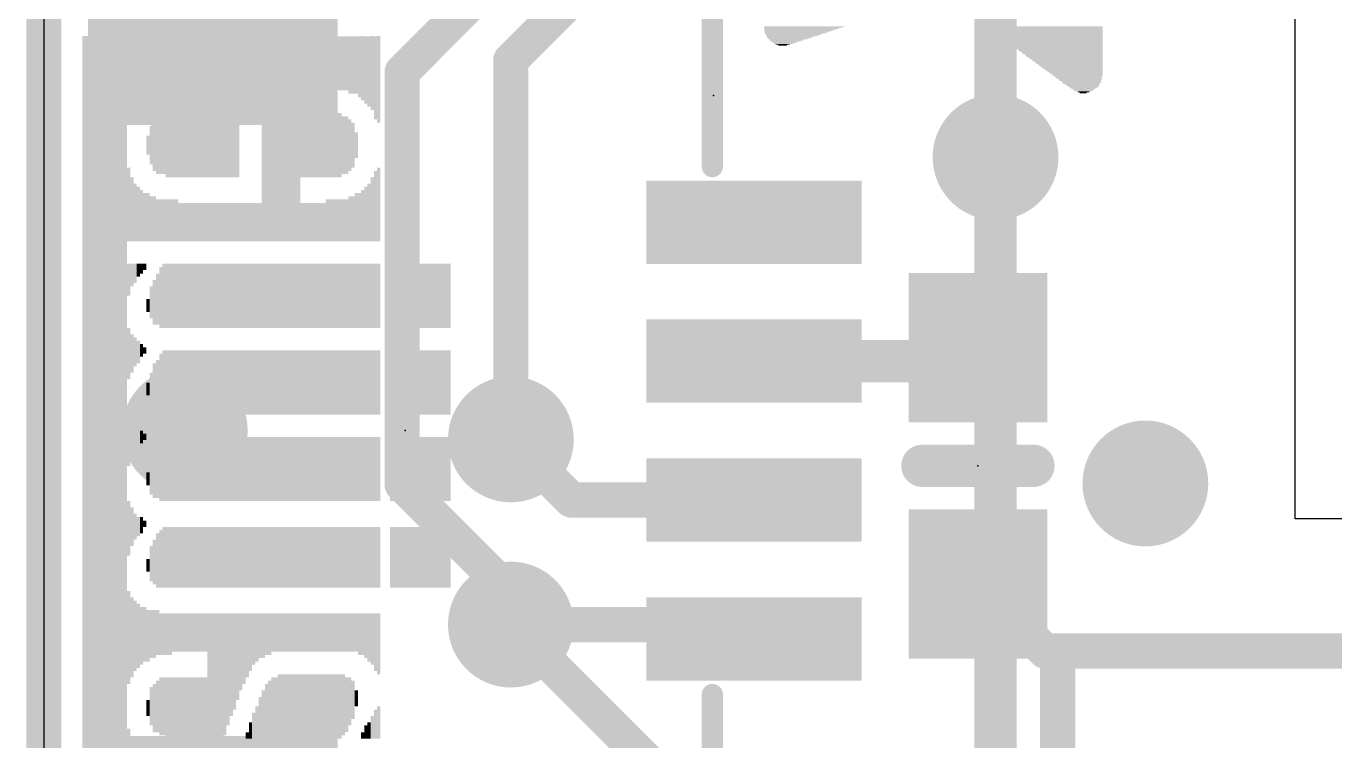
# Model space of a CAD drawing. Extents: x -0.1 to 25.5, y -0.1 to 17.9.
# Drawn here: x -0.13 to 9.3, y 6.66 to 11.8 of the extents above; entities that cross this region are included whole.
import ezdxf

# ---------------------------------------------------------------- set-up
doc = ezdxf.new("R2010")
doc.units = 0
for name, color, linetype in [('1', 12, 'CONTINUOUS'), ('16', 5, 'CONTINUOUS'), ('18', 110, 'CONTINUOUS'), ('20', 53, 'CONTINUOUS'), ('21', 40, 'CONTINUOUS'), ('22', 6, 'CONTINUOUS'), ('23', 53, 'CONTINUOUS')]:
    doc.layers.add(name, color=color, linetype=linetype)

# ---------------------------------------------------------------- blocks, each defined once
blk = doc.blocks.new('RECT')
blk.add_solid([(-0.5, -0.5), (0.5, -0.5), (-0.5, 0.5), (0.5, 0.5)])
blk = doc.blocks.new('ROUNDV')
at = {"const_width": 0.5}
blk.add_lwpolyline([(0, -0.25, 1), (0, 0.25, 1), (0, -0.25)], format="xyb", dxfattribs=at)

msp = doc.modelspace()

# ---------------------------------------------------------------- linework, layer by layer
at = {"layer": '1'}
for points, const_width in [([(0, 0), (0, 17.78)], 0.254), ([(6.858, 9.613), (6.858, 10.8585)], 0.3048), ([(6.731, 9.486), (6.858, 9.613)], 0.3048), ([(6.635, 9.39), (6.731, 9.486)], 0.3048), ([(5.1175, 9.39), (6.635, 9.39)], 0.3048), ([(3.802, 8.39), (3.3655, 8.8265)], 0.254), ([(5.1175, 8.39), (3.802, 8.39)], 0.254), ([(7.2145, 7.3025), (6.731, 7.786)], 0.254), ([(3.3655, 7.493), (5.0145, 7.493)], 0.254), ([(5.0145, 7.493), (5.1175, 7.39)], 0.254), ([(7.239, 7.3025), (7.2145, 7.3025)], 0.254), ([(7.305, 7.2365), (7.239, 7.3025)], 0.254), ([(7.239, 7.3025), (10.6045, 7.3025)], 0.254), ([(7.305, 5.588), (7.305, 7.2365)], 0.254)]:
    msp.add_lwpolyline(points, dxfattribs=dict(at, const_width=const_width))
for points, const_width in [([(6.9342, 10.8585, 1), (6.7818, 10.8585)], 0.1524), ([(6.9119, 9.5591, 1), (6.8041, 9.6669)], 0.1524), ([(6.7849, 9.4321, 1), (6.6771, 9.5399)], 0.1524), ([(6.7818, 9.613, 1), (6.9342, 9.613)], 0.1524), ([(5.1175, 9.4662, 1), (5.1175, 9.3138)], 0.1524), ([(6.635, 9.3138, 1), (6.635, 9.4662)], 0.1524), ([(6.6771, 9.5399, 1), (6.7849, 9.4321)], 0.1524), ([(6.5811, 9.4439, 1), (6.6889, 9.3361)], 0.1524), ([(3.4104, 8.8714, 1), (3.3206, 8.7816)], 0.127), ([(3.802, 8.4535, 1), (3.802, 8.3265)], 0.127), ([(3.7571, 8.3451, 1), (3.8469, 8.4349)], 0.127), ([(5.1175, 8.3265, 1), (5.1175, 8.4535)], 0.127), ([(6.7759, 7.8309, 1), (6.6861, 7.7411)], 0.127), ([(3.3655, 7.5565, 1), (3.3655, 7.4295)], 0.127), ([(5.0594, 7.5379, 1), (4.9696, 7.4481)], 0.127), ([(5.0145, 7.4295, 1), (5.0145, 7.5565)], 0.127), ([(5.0726, 7.3451, 1), (5.1624, 7.4349)], 0.127), ([(7.2145, 7.366, 1), (7.2145, 7.239)], 0.127), ([(7.1696, 7.2576, 1), (7.2594, 7.3474)], 0.127), ([(7.2839, 7.3474, 1), (7.1941, 7.2576)], 0.127), ([(7.239, 7.366, 1), (7.239, 7.239)], 0.127), ([(7.239, 7.239, 1), (7.239, 7.366)], 0.127), ([(7.3685, 7.2365, 1), (7.2415, 7.2365)], 0.127), ([(7.2601, 7.1916, 1), (7.3499, 7.2814)], 0.127)]:
    msp.add_lwpolyline(points, format="xyb", dxfattribs=dict(at, const_width=const_width))
at = {"layer": '16'}
for points, const_width in [([(0, 0), (0, 17.78)], 0.254), ([(7.1882, 16.0782), (2.5821, 11.4721)], 0.254), ([(3.3655, 11.557), (7.4295, 15.621)], 0.254), ([(6.858, 13.986), (6.858, 10.8585)], 0.3048), ([(2.5821, 11.4721), (2.5821, 8.502)], 0.254), ([(3.3655, 8.8265), (3.3655, 11.557)], 0.254), ([(6.858, 10.8585), (6.858, 3.048)], 0.3048), ([(2.5821, 8.502), (3.3655, 7.7186)], 0.254), ([(3.3655, 7.7186), (3.3655, 7.493)], 0.254), ([(3.3655, 7.493), (5.0165, 5.842)], 0.254)]:
    msp.add_lwpolyline(points, dxfattribs=dict(at, const_width=const_width))
for points, const_width in [([(2.6456, 11.4721, 1), (2.5186, 11.4721)], 0.127), ([(3.429, 11.557, 1), (3.302, 11.557)], 0.127), ([(3.3206, 11.6019, 1), (3.4104, 11.5121)], 0.127), ([(2.5372, 11.517, 1), (2.627, 11.4272)], 0.127), ([(6.9342, 10.8585, 1), (6.7818, 10.8585)], 0.1524), ([(6.7818, 10.8585, 1), (6.9342, 10.8585)], 0.1524), ([(3.302, 8.8265, 1), (3.429, 8.8265)], 0.127), ([(2.627, 8.5469, 1), (2.5372, 8.4571)], 0.127), ([(2.5186, 8.502, 1), (2.6456, 8.502)], 0.127), ([(3.429, 7.7186, 1), (3.302, 7.7186)], 0.127), ([(3.3206, 7.6737, 1), (3.4104, 7.7635)], 0.127), ([(3.4104, 7.5379, 1), (3.3206, 7.4481)], 0.127), ([(3.302, 7.493, 1), (3.429, 7.493)], 0.127)]:
    msp.add_lwpolyline(points, format="xyb", dxfattribs=dict(at, const_width=const_width))
at = {"layer": '20'}
for p, q in [((0, 15.24), (0, 2.54)), ((9.017, 8.255), (9.017, 13.843)), ((10.16, 8.255), (9.017, 8.255))]:
    msp.add_line(p, q, dxfattribs=at)
at = {"layer": '21'}
for points, const_width in [([(4.8175, 11.89), (4.8175, 10.79)], 0.1524), ([(0.5175, 10.99), (0.5175, 6.79)], 0.1524), ([(7.131, 8.636), (6.331, 8.636)], 0.3048), ([(4.8175, 6.99), (4.8175, 5.79)], 0.1524)]:
    msp.add_lwpolyline(points, dxfattribs=dict(at, const_width=const_width))
for points, const_width in [([(0.5556, 10.99, 1), (0.4794, 10.99)], 0.0762), ([(4.7794, 10.79, 1), (4.8556, 10.79)], 0.0762), ([(6.331, 8.7122, 1), (6.331, 8.5598)], 0.1524), ([(7.131, 8.5598, 1), (7.131, 8.7122)], 0.1524), ([(4.8556, 6.99, 1), (4.7794, 6.99)], 0.0762), ([(0.4794, 6.79, 1), (0.5556, 6.79)], 0.0762)]:
    msp.add_lwpolyline(points, format="xyb", dxfattribs=dict(at, const_width=const_width))
at = {"layer": '23'}
for p in [(4.826, 11.303), (2.6035, 8.89), (6.731, 8.636)]:
    msp.add_point(p, dxfattribs=at)

# ---------------------------------------------------------------- block references
at = {"layer": '1'}
for p, xscale, yscale in [((1.2175, 11.69), 1.8, 1.2), ((5.1175, 10.39), 1.55, 0.6), ((5.1175, 9.39), 1.55, 0.6), ((5.1175, 8.39), 1.55, 0.6), ((5.1175, 7.39), 1.55, 0.6), ((1.2175, 6.09), 1.8, 1.2)]:
    msp.add_blockref('RECT', p, dxfattribs=dict(at, xscale=xscale, yscale=yscale))
at = {"layer": '1', "xscale": 1.075, "rotation": 270}
for p in [(6.731, 9.486), (6.731, 7.786)]:
    msp.add_blockref('RECT', p, dxfattribs=at)
at = {"layer": '18', "xscale": 0.9064, "yscale": 0.9064}
for p in [(6.858, 10.8585), (6.858, 10.8585), (1.016, 8.89), (1.016, 8.89), (3.3655, 8.8265), (3.3655, 8.8265), (7.9375, 8.509), (7.9375, 8.509), (3.3655, 7.493), (3.3655, 7.493)]:
    msp.add_blockref('ROUNDV', p, dxfattribs=at)
at = {"layer": '21'}
for p, xscale, yscale in [((5.4705, 11.7919), 0.5588, 0.0063), ((5.4578, 11.7856), 0.5334, 0.0064), ((5.4801, 11.7983), 0.5779, 0.0064), ((7.2136, 11.7983), 0.8318, 0.0064), ((7.2168, 11.7919), 0.8255, 0.0063), ((7.22, 11.7856), 0.8191, 0.0064), ((5.4388, 11.7729), 0.4953, 0.0064), ((5.4324, 11.7666), 0.4826, 0.0063), ((5.4229, 11.7602), 0.4636, 0.0064), ((5.4515, 11.7793), 0.5207, 0.0063), ((5.4165, 11.7538), 0.4381, 0.0063), ((5.4039, 11.7475), 0.4127, 0.0064), ((5.4007, 11.7412), 0.3937, 0.0063), ((5.3912, 11.7348), 0.3747, 0.0064), ((5.3753, 11.7221), 0.3302, 0.0064), ((5.3817, 11.7285), 0.3429, 0.0063), ((5.3658, 11.7157), 0.2985, 0.0063), ((5.3626, 11.7094), 0.2794, 0.0064), ((5.3531, 11.7031), 0.2477, 0.0063), ((5.3467, 11.6967), 0.2222, 0.0064), ((5.3403, 11.6904), 0.1969, 0.0063), ((7.2231, 11.7793), 0.8128, 0.0063), ((7.2294, 11.7729), 0.8001, 0.0064), ((7.2327, 11.7666), 0.7937, 0.0063), ((7.2358, 11.7602), 0.7874, 0.0064), ((7.2422, 11.7538), 0.7747, 0.0063), ((7.2454, 11.7475), 0.7683, 0.0064), ((7.2485, 11.7412), 0.762, 0.0063), ((7.2549, 11.7348), 0.7493, 0.0064), ((7.2581, 11.7285), 0.7429, 0.0063), ((7.2612, 11.7221), 0.7366, 0.0064), ((7.2675, 11.7157), 0.7239, 0.0063), ((7.2708, 11.7094), 0.7175, 0.0064), ((7.2771, 11.7031), 0.7048, 0.0063), ((7.2803, 11.6967), 0.6985, 0.0064), ((7.2835, 11.6904), 0.6921, 0.0063), ((5.3372, 11.684), 0.1651, 0.0064), ((5.3308, 11.6776), 0.1397, 0.0063), ((5.3245, 11.6713), 0.1016, 0.0064), ((5.3245, 11.665), 0.0635, 0.0063), ((7.2898, 11.684), 0.6794, 0.0064), ((7.293, 11.6776), 0.6731, 0.0063), ((7.2961, 11.6713), 0.6667, 0.0064), ((7.3025, 11.665), 0.654, 0.0063), ((7.3056, 11.6586), 0.6477, 0.0064), ((7.3089, 11.6523), 0.6413, 0.0063), ((7.3152, 11.6459), 0.6286, 0.0064), ((7.3184, 11.6395), 0.6223, 0.0063), ((7.3247, 11.6332), 0.6096, 0.0064), ((7.3279, 11.6269), 0.6032, 0.0063), ((7.3311, 11.6205), 0.5969, 0.0064), ((7.3374, 11.6142), 0.5842, 0.0063), ((7.3406, 11.6078), 0.5778, 0.0064), ((7.3438, 11.6014), 0.5715, 0.0063), ((7.3501, 11.5951), 0.5588, 0.0064), ((7.3533, 11.5888), 0.5524, 0.0063), ((7.3565, 11.5824), 0.5461, 0.0064), ((7.3628, 11.5761), 0.5334, 0.0063), ((7.366, 11.5697), 0.527, 0.0064), ((7.3723, 11.5633), 0.5143, 0.0063), ((7.3755, 11.557), 0.508, 0.0064), ((7.3787, 11.5507), 0.5016, 0.0063), ((7.3851, 11.5443), 0.4889, 0.0064), ((7.3882, 11.538), 0.4826, 0.0063), ((7.3914, 11.5316), 0.4762, 0.0064), ((7.3978, 11.5252), 0.4635, 0.0063), ((7.4009, 11.5189), 0.4572, 0.0064), ((7.4041, 11.5126), 0.4508, 0.0063), ((7.4104, 11.5062), 0.4381, 0.0064), ((7.4136, 11.4999), 0.4318, 0.0063), ((7.42, 11.4935), 0.4191, 0.0064), ((7.4232, 11.4871), 0.4127, 0.0063), ((7.4263, 11.4808), 0.4064, 0.0064), ((7.4327, 11.4745), 0.3937, 0.0063), ((7.4359, 11.4681), 0.3873, 0.0064), ((7.439, 11.4618), 0.381, 0.0063), ((7.4454, 11.4554), 0.3683, 0.0064), ((7.4486, 11.449), 0.3619, 0.0063), ((7.4549, 11.4427), 0.3492, 0.0064), ((7.4549, 11.4364), 0.3366, 0.0063), ((7.4581, 11.43), 0.3302, 0.0064), ((7.4645, 11.4237), 0.3175, 0.0063), ((7.4676, 11.4173), 0.3112, 0.0064), ((7.4676, 11.4109), 0.2984, 0.0063), ((7.474, 11.4046), 0.2857, 0.0064), ((7.4771, 11.3983), 0.2794, 0.0063), ((7.4771, 11.3919), 0.2667, 0.0064), ((7.4835, 11.3856), 0.254, 0.0063), ((7.4835, 11.3792), 0.2413, 0.0064), ((7.4898, 11.3728), 0.2286, 0.0063), ((7.4899, 11.3665), 0.2159, 0.0064), ((7.493, 11.3602), 0.1968, 0.0063), ((7.4898, 11.3538), 0.1778, 0.0064), ((7.493, 11.3475), 0.1588, 0.0063), ((7.4899, 11.3411), 0.1397, 0.0064), ((7.493, 11.3347), 0.1206, 0.0063), ((7.493, 11.3284), 0.0826, 0.0064), ((7.4898, 11.3221), 0.0508, 0.0063)]:
    msp.add_blockref('RECT', p, dxfattribs=dict(at, xscale=xscale, yscale=yscale))
at = {"layer": '22', "rotation": 270}
for p, xscale, yscale in [((0.2887, 9.0856), 5.2883, 0.0231), ((0.3118, 9.0513), 5.3569, 0.0231), ((0.3349, 9.0284), 5.4026, 0.0231), ((0.358, 9.017), 5.4254, 0.0231), ((0.381, 9.0056), 5.4483, 0.0229), ((0.404, 8.9941), 5.4712, 0.0231), ((0.4271, 8.9941), 5.4712, 0.0231), ((0.4502, 8.9827), 5.494, 0.0231), ((0.4733, 8.9827), 5.494, 0.0231), ((0.4964, 8.97), 5.5194, 0.0231), ((0.5196, 8.97), 5.5194, 0.0231), ((0.5427, 8.97), 5.5194, 0.0231), ((0.5658, 8.97), 5.5194, 0.0231), ((0.5889, 8.97), 5.5194, 0.0231), ((0.7736, 11.5227), 0.414, 0.0231), ((0.7967, 11.5227), 0.414, 0.0231), ((0.8198, 11.5341), 0.3912, 0.0231), ((0.8429, 11.5341), 0.3912, 0.0231), ((0.866, 11.5341), 0.3912, 0.0231), ((0.889, 11.5341), 0.3912, 0.0229), ((0.912, 11.5456), 0.3683, 0.0231), ((0.9351, 11.5456), 0.3683, 0.0231), ((0.9582, 11.5456), 0.3683, 0.0231), ((0.9813, 11.5456), 0.3683, 0.0231), ((1.0044, 11.5456), 0.3683, 0.0231), ((1.0276, 11.5456), 0.3683, 0.0231), ((1.0507, 11.5456), 0.3683, 0.0231), ((1.0738, 11.5456), 0.3683, 0.0231), ((1.0969, 11.5456), 0.3683, 0.0231), ((1.12, 11.5456), 0.3683, 0.0231), ((1.143, 11.5456), 0.3683, 0.0229), ((1.166, 11.5456), 0.3683, 0.0231), ((1.1891, 11.5456), 0.3683, 0.0231), ((1.2122, 11.5456), 0.3683, 0.0231), ((1.2353, 11.5456), 0.3683, 0.0231), ((1.2584, 11.5456), 0.3683, 0.0231), ((1.2816, 11.5456), 0.3683, 0.0231), ((1.3047, 11.5456), 0.3683, 0.0231), ((1.3278, 11.5456), 0.3683, 0.0231), ((1.3509, 11.5456), 0.3683, 0.0231), ((1.374, 11.5456), 0.3683, 0.0231), ((1.397, 11.5456), 0.3683, 0.0229), ((1.42, 11.5456), 0.3683, 0.0231), ((1.4431, 11.5456), 0.3683, 0.0231), ((1.4662, 11.5456), 0.3683, 0.0231), ((1.4893, 11.5456), 0.3683, 0.0231), ((1.5124, 11.5456), 0.3683, 0.0231), ((1.5356, 11.5456), 0.3683, 0.0231), ((1.5587, 11.5456), 0.3683, 0.0231), ((1.5818, 11.5456), 0.3683, 0.0231), ((1.6049, 11.5456), 0.3683, 0.0231), ((1.628, 11.5456), 0.3683, 0.0231), ((1.651, 11.5456), 0.3683, 0.0229), ((1.674, 11.5456), 0.3683, 0.0231), ((1.6971, 11.5456), 0.3683, 0.0231), ((1.7202, 11.5456), 0.3683, 0.0231), ((1.7433, 11.5456), 0.3683, 0.0231), ((1.7664, 11.5456), 0.3683, 0.0231), ((1.7896, 11.5456), 0.3683, 0.0231), ((1.8127, 11.5456), 0.3683, 0.0231), ((1.8358, 11.5456), 0.3683, 0.0231), ((1.8589, 11.5456), 0.3683, 0.0231), ((1.882, 11.5456), 0.3683, 0.0231), ((1.905, 11.5456), 0.3683, 0.0229), ((1.928, 11.5456), 0.3683, 0.0231), ((1.9511, 11.5456), 0.3683, 0.0231), ((1.9742, 11.5456), 0.3683, 0.0231), ((1.9973, 11.5456), 0.3683, 0.0231), ((2.0204, 11.5456), 0.3683, 0.0231), ((2.0436, 11.5456), 0.3683, 0.0231), ((2.0667, 11.5456), 0.3683, 0.0231), ((2.0898, 11.5456), 0.3683, 0.0231), ((2.1129, 11.5341), 0.3912, 0.0231), ((2.136, 11.5341), 0.3912, 0.0231), ((2.159, 11.5341), 0.3912, 0.0229), ((2.182, 11.5341), 0.3912, 0.0231), ((2.2051, 11.5227), 0.414, 0.0231), ((2.2282, 11.5227), 0.414, 0.0231), ((2.2513, 11.5227), 0.414, 0.0231), ((2.2744, 11.51), 0.4394, 0.0231), ((2.2976, 11.4986), 0.4623, 0.0231), ((2.3207, 11.4871), 0.4851, 0.0231), ((2.3438, 11.4757), 0.508, 0.0231), ((2.3669, 11.4643), 0.5309, 0.0231), ((2.39, 11.43), 0.5994, 0.0231), ((2.413, 11.4186), 0.6223, 0.0229), ((0.612, 11.3259), 0.3912, 0.0231), ((0.635, 11.3487), 0.3454, 0.0229), ((0.658, 11.3716), 0.2997, 0.0231), ((0.6811, 11.383), 0.2769, 0.0231), ((0.7042, 11.3944), 0.254, 0.0231), ((0.7273, 11.4059), 0.2311, 0.0231), ((0.7504, 11.4059), 0.2311, 0.0231), ((0.7967, 10.9449), 0.3708, 0.0231), ((0.8198, 10.9449), 0.4166, 0.0231), ((0.8429, 10.9449), 0.4166, 0.0231), ((0.866, 10.9563), 0.4394, 0.0231), ((0.889, 10.9449), 0.4623, 0.0229), ((0.912, 10.9449), 0.4623, 0.0231), ((0.9351, 10.9449), 0.4623, 0.0231), ((0.9582, 10.9449), 0.4623, 0.0231), ((0.9813, 10.9449), 0.4623, 0.0231), ((1.0044, 10.9449), 0.4623, 0.0231), ((1.0276, 10.9449), 0.4623, 0.0231), ((1.0507, 10.9449), 0.4623, 0.0231), ((1.0738, 10.9449), 0.4623, 0.0231), ((1.0969, 10.9449), 0.4623, 0.0231), ((1.12, 10.9449), 0.4623, 0.0231), ((1.143, 10.9449), 0.4623, 0.0229), ((1.166, 10.9449), 0.4623, 0.0231), ((1.1891, 10.9449), 0.4623, 0.0231), ((1.2122, 10.9449), 0.4623, 0.0231), ((1.2353, 10.9449), 0.4623, 0.0231), ((1.2584, 10.9449), 0.4623, 0.0231), ((1.2816, 10.9449), 0.4623, 0.0231), ((1.3047, 10.9449), 0.4623, 0.0231), ((1.3278, 10.9449), 0.4623, 0.0231), ((1.3509, 10.9449), 0.4623, 0.0231), ((1.374, 10.9449), 0.4623, 0.0231), ((1.397, 10.9449), 0.4623, 0.0229), ((1.5818, 10.7137), 0.9246, 0.0231), ((1.6049, 10.7137), 0.9246, 0.0231), ((1.628, 10.7137), 0.9246, 0.0231), ((1.651, 10.7137), 0.9246, 0.0229), ((1.674, 10.7137), 0.9246, 0.0231), ((1.6971, 10.7137), 0.9246, 0.0231), ((1.7202, 10.7137), 0.9246, 0.0231), ((1.7433, 10.7137), 0.9246, 0.0231), ((1.7664, 10.7137), 0.9246, 0.0231), ((1.7896, 10.7137), 0.9246, 0.0231), ((1.8127, 10.7137), 0.9246, 0.0231), ((1.8358, 10.7137), 0.9246, 0.0231), ((1.8589, 10.9449), 0.4623, 0.0231), ((1.882, 10.9449), 0.4623, 0.0231), ((1.905, 10.9449), 0.4623, 0.0229), ((1.928, 10.9449), 0.4623, 0.0231), ((1.9511, 10.9449), 0.4623, 0.0231), ((1.9742, 10.9449), 0.4623, 0.0231), ((1.9973, 10.9449), 0.4623, 0.0231), ((2.0204, 10.9449), 0.4623, 0.0231), ((2.0436, 10.9449), 0.4623, 0.0231), ((2.0667, 10.9449), 0.4623, 0.0231), ((2.0898, 10.9449), 0.4623, 0.0231), ((2.1129, 10.9449), 0.4623, 0.0231), ((2.136, 10.9449), 0.4623, 0.0231), ((2.159, 10.9449), 0.4166, 0.0229), ((2.182, 10.9449), 0.4166, 0.0231), ((2.2051, 10.9449), 0.3708, 0.0231), ((0.7736, 10.9461), 0.2769, 0.0231), ((2.2282, 10.9449), 0.3251, 0.0231), ((2.2513, 10.9449), 0.1829, 0.0231), ((0.7504, 10.9449), 0.1372, 0.0231), ((0.612, 10.5169), 0.5309, 0.0231), ((2.39, 10.5054), 0.508, 0.0231), ((2.413, 10.5169), 0.5309, 0.0229), ((0.635, 10.4826), 0.4623, 0.0229), ((0.658, 10.4597), 0.4166, 0.0231), ((2.3438, 10.4597), 0.4166, 0.0231), ((2.3669, 10.4826), 0.4623, 0.0231), ((0.6811, 10.4483), 0.3937, 0.0231), ((0.7042, 10.4369), 0.3708, 0.0231), ((0.7273, 10.4254), 0.348, 0.0231), ((0.7504, 10.4254), 0.348, 0.0231), ((0.7736, 10.414), 0.3251, 0.0231), ((0.7967, 10.414), 0.3251, 0.0231), ((2.2051, 10.414), 0.3251, 0.0231), ((2.2282, 10.414), 0.3251, 0.0231), ((2.2513, 10.4254), 0.348, 0.0231), ((2.2744, 10.4254), 0.348, 0.0231), ((2.2976, 10.4369), 0.3708, 0.0231), ((2.3207, 10.4483), 0.3937, 0.0231), ((0.8198, 10.4026), 0.3023, 0.0231), ((0.8429, 10.4026), 0.3023, 0.0231), ((0.866, 10.4026), 0.3023, 0.0231), ((0.889, 10.4026), 0.3023, 0.0229), ((0.912, 10.4026), 0.3023, 0.0231), ((0.9351, 10.4026), 0.3023, 0.0231), ((0.9582, 10.4026), 0.3023, 0.0231), ((0.9813, 10.3899), 0.2769, 0.0231), ((1.0044, 10.3899), 0.2769, 0.0231), ((1.0276, 10.3899), 0.2769, 0.0231), ((1.0507, 10.3899), 0.2769, 0.0231), ((1.0738, 10.3899), 0.2769, 0.0231), ((1.0969, 10.3899), 0.2769, 0.0231), ((1.12, 10.3899), 0.2769, 0.0231), ((1.143, 10.3899), 0.2769, 0.0229), ((1.166, 10.3899), 0.2769, 0.0231), ((1.1891, 10.3899), 0.2769, 0.0231), ((1.2122, 10.3899), 0.2769, 0.0231), ((1.2353, 10.3899), 0.2769, 0.0231), ((1.2584, 10.3899), 0.2769, 0.0231), ((1.2816, 10.3899), 0.2769, 0.0231), ((1.3047, 10.3899), 0.2769, 0.0231), ((1.3278, 10.3899), 0.2769, 0.0231), ((1.3509, 10.3899), 0.2769, 0.0231), ((1.374, 10.3899), 0.2769, 0.0231), ((1.397, 10.3899), 0.2769, 0.0229), ((1.42, 10.3899), 0.2769, 0.0231), ((1.4431, 10.3899), 0.2769, 0.0231), ((1.4662, 10.3899), 0.2769, 0.0231), ((1.4893, 10.3899), 0.2769, 0.0231), ((1.5124, 10.3899), 0.2769, 0.0231), ((1.5356, 10.3899), 0.2769, 0.0231), ((1.5587, 10.3899), 0.2769, 0.0231), ((1.8589, 10.3899), 0.2769, 0.0231), ((1.882, 10.3899), 0.2769, 0.0231), ((1.905, 10.3899), 0.2769, 0.0229), ((1.928, 10.3899), 0.2769, 0.0231), ((1.9511, 10.3899), 0.2769, 0.0231), ((1.9742, 10.3899), 0.2769, 0.0231), ((1.9973, 10.3899), 0.2769, 0.0231), ((2.0204, 10.3899), 0.2769, 0.0231), ((2.0436, 10.4026), 0.3023, 0.0231), ((2.0667, 10.4026), 0.3023, 0.0231), ((2.0898, 10.4026), 0.3023, 0.0231), ((2.1129, 10.4026), 0.3023, 0.0231), ((2.136, 10.4026), 0.3023, 0.0231), ((2.159, 10.4026), 0.3023, 0.0229), ((2.182, 10.4026), 0.3023, 0.0231), ((0.612, 9.9759), 0.2311, 0.0231), ((0.635, 10.0101), 0.1626, 0.0229), ((0.658, 10.0216), 0.1397, 0.0231), ((0.6811, 10.0444), 0.094, 0.0231), ((0.7042, 10.0559), 0.0711, 0.0231), ((0.7273, 10.0686), 0.0457, 0.0231), ((0.866, 9.8603), 0.4623, 0.0231), ((0.889, 9.8603), 0.4623, 0.0229), ((0.912, 9.8603), 0.4623, 0.0231), ((0.9351, 9.8603), 0.4623, 0.0231), ((0.9582, 9.8603), 0.4623, 0.0231), ((0.9813, 9.8603), 0.4623, 0.0231), ((1.0044, 9.8603), 0.4623, 0.0231), ((1.0276, 9.8603), 0.4623, 0.0231), ((1.0507, 9.8603), 0.4623, 0.0231), ((1.0738, 9.8603), 0.4623, 0.0231), ((1.0969, 9.8603), 0.4623, 0.0231), ((1.12, 9.8603), 0.4623, 0.0231), ((1.143, 9.8603), 0.4623, 0.0229), ((1.166, 9.8603), 0.4623, 0.0231), ((1.1891, 9.8603), 0.4623, 0.0231), ((1.2122, 9.8603), 0.4623, 0.0231), ((1.2353, 9.8603), 0.4623, 0.0231), ((1.2584, 9.8603), 0.4623, 0.0231), ((1.2816, 9.8603), 0.4623, 0.0231), ((1.3047, 9.8603), 0.4623, 0.0231), ((1.3278, 9.8603), 0.4623, 0.0231), ((1.3509, 9.8603), 0.4623, 0.0231), ((1.374, 9.8603), 0.4623, 0.0231), ((1.397, 9.8603), 0.4623, 0.0229), ((1.42, 9.8603), 0.4623, 0.0231), ((1.4431, 9.8603), 0.4623, 0.0231), ((1.4662, 9.8603), 0.4623, 0.0231), ((1.4893, 9.8603), 0.4623, 0.0231), ((1.5124, 9.8603), 0.4623, 0.0231), ((1.5356, 9.8603), 0.4623, 0.0231), ((1.5587, 9.8603), 0.4623, 0.0231), ((1.5818, 9.8603), 0.4623, 0.0231), ((1.6049, 9.8603), 0.4623, 0.0231), ((1.628, 9.8603), 0.4623, 0.0231), ((1.651, 9.8603), 0.4623, 0.0229), ((1.674, 9.8603), 0.4623, 0.0231), ((1.6971, 9.8603), 0.4623, 0.0231), ((1.7202, 9.8603), 0.4623, 0.0231), ((1.7433, 9.8603), 0.4623, 0.0231), ((1.7664, 9.8603), 0.4623, 0.0231), ((1.7896, 9.8603), 0.4623, 0.0231), ((1.8127, 9.8603), 0.4623, 0.0231), ((1.8358, 9.8603), 0.4623, 0.0231), ((1.8589, 9.8603), 0.4623, 0.0231), ((1.882, 9.8603), 0.4623, 0.0231), ((1.905, 9.8603), 0.4623, 0.0229), ((1.928, 9.8603), 0.4623, 0.0231), ((1.9511, 9.8603), 0.4623, 0.0231), ((1.9742, 9.8603), 0.4623, 0.0231), ((1.9973, 9.8603), 0.4623, 0.0231), ((2.0204, 9.8603), 0.4623, 0.0231), ((2.0436, 9.8603), 0.4623, 0.0231), ((2.0667, 9.8603), 0.4623, 0.0231), ((2.0898, 9.8603), 0.4623, 0.0231), ((2.1129, 9.8603), 0.4623, 0.0231), ((2.136, 9.8603), 0.4623, 0.0231), ((2.159, 9.8603), 0.4623, 0.0229), ((2.182, 9.8603), 0.4623, 0.0231), ((2.2051, 9.8603), 0.4623, 0.0231), ((2.2282, 9.8603), 0.4623, 0.0231), ((2.2513, 9.8603), 0.4623, 0.0231), ((2.2744, 9.8603), 0.4623, 0.0231), ((2.2976, 9.8603), 0.4623, 0.0231), ((2.3207, 9.8603), 0.4623, 0.0231), ((2.3438, 9.8603), 0.4623, 0.0231), ((2.3669, 9.8603), 0.4623, 0.0231), ((2.39, 9.8603), 0.4623, 0.0231), ((2.413, 9.8603), 0.4623, 0.0229), ((2.5053, 9.8603), 0.4623, 0.0231), ((2.5284, 9.8603), 0.4623, 0.0231), ((2.5516, 9.8603), 0.4623, 0.0231), ((2.5747, 9.8603), 0.4623, 0.0231), ((2.5978, 9.8603), 0.4623, 0.0231), ((2.6209, 9.8603), 0.4623, 0.0231), ((2.644, 9.8603), 0.4623, 0.0231), ((2.667, 9.8603), 0.4623, 0.0229), ((2.69, 9.8603), 0.4623, 0.0231), ((2.7131, 9.8603), 0.4623, 0.0231), ((2.7362, 9.8603), 0.4623, 0.0231), ((2.7593, 9.8603), 0.4623, 0.0231), ((2.7824, 9.8603), 0.4623, 0.0231), ((2.8056, 9.8603), 0.4623, 0.0231), ((2.8287, 9.8603), 0.4623, 0.0231), ((2.8518, 9.8603), 0.4623, 0.0231), ((2.8749, 9.8603), 0.4623, 0.0231), ((2.898, 9.8603), 0.4623, 0.0231), ((2.921, 9.8603), 0.4623, 0.0229), ((0.8198, 9.8361), 0.3683, 0.0231), ((0.8429, 9.8489), 0.4394, 0.0231), ((0.7736, 9.8133), 0.2311, 0.0231), ((0.7967, 9.8133), 0.3226, 0.0231), ((0.7504, 9.7904), 0.094, 0.0231), ((0.612, 9.4437), 0.3708, 0.0231), ((0.635, 9.445), 0.2769, 0.0229), ((0.658, 9.4564), 0.2083, 0.0231), ((0.6811, 9.4564), 0.1626, 0.0231), ((0.7042, 9.4666), 0.0914, 0.0231), ((0.7273, 9.4666), 0.0457, 0.0231), ((0.8429, 9.224), 0.4394, 0.0231), ((0.866, 9.2354), 0.4623, 0.0231), ((0.889, 9.2354), 0.4623, 0.0229), ((0.912, 9.2354), 0.4623, 0.0231), ((0.9351, 9.2354), 0.4623, 0.0231), ((0.9582, 9.2354), 0.4623, 0.0231), ((0.9813, 9.2354), 0.4623, 0.0231), ((1.0044, 9.2354), 0.4623, 0.0231), ((1.0276, 9.2354), 0.4623, 0.0231), ((1.0507, 9.2354), 0.4623, 0.0231), ((1.0738, 9.2354), 0.4623, 0.0231), ((1.0969, 9.2354), 0.4623, 0.0231), ((1.12, 9.2354), 0.4623, 0.0231), ((1.143, 9.2354), 0.4623, 0.0229), ((1.166, 9.2354), 0.4623, 0.0231), ((1.1891, 9.2354), 0.4623, 0.0231), ((1.2122, 9.2354), 0.4623, 0.0231), ((1.2353, 9.2354), 0.4623, 0.0231), ((1.2584, 9.2354), 0.4623, 0.0231), ((1.2816, 9.2354), 0.4623, 0.0231), ((1.3047, 9.2354), 0.4623, 0.0231), ((1.3278, 9.2354), 0.4623, 0.0231), ((1.3509, 9.2354), 0.4623, 0.0231), ((1.374, 9.2354), 0.4623, 0.0231), ((1.397, 9.2354), 0.4623, 0.0229), ((1.42, 9.2354), 0.4623, 0.0231), ((1.4431, 9.2354), 0.4623, 0.0231), ((1.4662, 9.2354), 0.4623, 0.0231), ((1.4893, 9.2354), 0.4623, 0.0231), ((1.5124, 9.2354), 0.4623, 0.0231), ((1.5356, 9.2354), 0.4623, 0.0231), ((1.5587, 9.2354), 0.4623, 0.0231), ((1.5818, 9.2354), 0.4623, 0.0231), ((1.6049, 9.2354), 0.4623, 0.0231), ((1.628, 9.2354), 0.4623, 0.0231), ((1.651, 9.2354), 0.4623, 0.0229), ((1.674, 9.2354), 0.4623, 0.0231), ((1.6971, 9.2354), 0.4623, 0.0231), ((1.7202, 9.2354), 0.4623, 0.0231), ((1.7433, 9.2354), 0.4623, 0.0231), ((1.7664, 9.2354), 0.4623, 0.0231), ((1.7896, 9.2354), 0.4623, 0.0231), ((1.8127, 9.2354), 0.4623, 0.0231), ((1.8358, 9.2354), 0.4623, 0.0231), ((1.8589, 9.2354), 0.4623, 0.0231), ((1.882, 9.2354), 0.4623, 0.0231), ((1.905, 9.2354), 0.4623, 0.0229), ((1.928, 9.2354), 0.4623, 0.0231), ((1.9511, 9.2354), 0.4623, 0.0231), ((1.9742, 9.2354), 0.4623, 0.0231), ((1.9973, 9.2354), 0.4623, 0.0231), ((2.0204, 9.2354), 0.4623, 0.0231), ((2.0436, 9.2354), 0.4623, 0.0231), ((2.0667, 9.2354), 0.4623, 0.0231), ((2.0898, 9.2354), 0.4623, 0.0231), ((2.1129, 9.2354), 0.4623, 0.0231), ((2.136, 9.2354), 0.4623, 0.0231), ((2.159, 9.2354), 0.4623, 0.0229), ((2.182, 9.2354), 0.4623, 0.0231), ((2.2051, 9.2354), 0.4623, 0.0231), ((2.2282, 9.2354), 0.4623, 0.0231), ((2.2513, 9.2354), 0.4623, 0.0231), ((2.2744, 9.2354), 0.4623, 0.0231), ((2.2976, 9.2354), 0.4623, 0.0231), ((2.3207, 9.2354), 0.4623, 0.0231), ((2.3438, 9.2354), 0.4623, 0.0231), ((2.3669, 9.2354), 0.4623, 0.0231), ((2.39, 9.2354), 0.4623, 0.0231), ((2.413, 9.2354), 0.4623, 0.0229), ((2.5053, 9.2354), 0.4623, 0.0231), ((2.5284, 9.2354), 0.4623, 0.0231), ((2.5516, 9.2354), 0.4623, 0.0231), ((2.5747, 9.2354), 0.4623, 0.0231), ((2.5978, 9.2354), 0.4623, 0.0231), ((2.6209, 9.2354), 0.4623, 0.0231), ((2.644, 9.2354), 0.4623, 0.0231), ((2.667, 9.2354), 0.4623, 0.0229), ((2.69, 9.2354), 0.4623, 0.0231), ((2.7131, 9.2354), 0.4623, 0.0231), ((2.7362, 9.2354), 0.4623, 0.0231), ((2.7593, 9.2354), 0.4623, 0.0231), ((2.7824, 9.2354), 0.4623, 0.0231), ((2.8056, 9.2354), 0.4623, 0.0231), ((2.8287, 9.2354), 0.4623, 0.0231), ((2.8518, 9.2354), 0.4623, 0.0231), ((2.8749, 9.2354), 0.4623, 0.0231), ((2.898, 9.2354), 0.4623, 0.0231), ((2.921, 9.2354), 0.4623, 0.0229), ((0.7967, 9.2024), 0.3454, 0.0231), ((0.8198, 9.2139), 0.3683, 0.0231), ((0.7736, 9.191), 0.2311, 0.0231), ((0.7504, 9.1897), 0.0914, 0.0231), ((0.612, 8.8201), 0.3683, 0.0231), ((0.635, 8.8201), 0.2769, 0.0229), ((0.658, 8.8201), 0.1854, 0.0231), ((0.6811, 8.8201), 0.1397, 0.0231), ((0.7042, 8.8443), 0.0914, 0.0231), ((0.7273, 8.8443), 0.0457, 0.0231), ((0.8198, 8.5903), 0.3708, 0.0231), ((0.8429, 8.6017), 0.4394, 0.0231), ((0.866, 8.6131), 0.4623, 0.0231), ((0.889, 8.6131), 0.4623, 0.0229), ((0.912, 8.6131), 0.4623, 0.0231), ((0.9351, 8.6131), 0.4623, 0.0231), ((0.9582, 8.6131), 0.4623, 0.0231), ((0.9813, 8.6131), 0.4623, 0.0231), ((1.0044, 8.6131), 0.4623, 0.0231), ((1.0276, 8.6131), 0.4623, 0.0231), ((1.0507, 8.6131), 0.4623, 0.0231), ((1.0738, 8.6131), 0.4623, 0.0231), ((1.0969, 8.6131), 0.4623, 0.0231), ((1.12, 8.6131), 0.4623, 0.0231), ((1.143, 8.6131), 0.4623, 0.0229), ((1.166, 8.6131), 0.4623, 0.0231), ((1.1891, 8.6131), 0.4623, 0.0231), ((1.2122, 8.6131), 0.4623, 0.0231), ((1.2353, 8.6131), 0.4623, 0.0231), ((1.2584, 8.6131), 0.4623, 0.0231), ((1.2816, 8.6131), 0.4623, 0.0231), ((1.3047, 8.6131), 0.4623, 0.0231), ((1.3278, 8.6131), 0.4623, 0.0231), ((1.3509, 8.6131), 0.4623, 0.0231), ((1.374, 8.6131), 0.4623, 0.0231), ((1.397, 8.6131), 0.4623, 0.0229), ((1.42, 8.6131), 0.4623, 0.0231), ((1.4431, 8.6131), 0.4623, 0.0231), ((1.4662, 8.6131), 0.4623, 0.0231), ((1.4893, 8.6131), 0.4623, 0.0231), ((1.5124, 8.6131), 0.4623, 0.0231), ((1.5356, 8.6131), 0.4623, 0.0231), ((1.5587, 8.6131), 0.4623, 0.0231), ((1.5818, 8.6131), 0.4623, 0.0231), ((1.6049, 8.6131), 0.4623, 0.0231), ((1.628, 8.6131), 0.4623, 0.0231), ((1.651, 8.6131), 0.4623, 0.0229), ((1.674, 8.6131), 0.4623, 0.0231), ((1.6971, 8.6131), 0.4623, 0.0231), ((1.7202, 8.6131), 0.4623, 0.0231), ((1.7433, 8.6131), 0.4623, 0.0231), ((1.7664, 8.6131), 0.4623, 0.0231), ((1.7896, 8.6131), 0.4623, 0.0231), ((1.8127, 8.6131), 0.4623, 0.0231), ((1.8358, 8.6131), 0.4623, 0.0231), ((1.8589, 8.6131), 0.4623, 0.0231), ((1.882, 8.6131), 0.4623, 0.0231), ((1.905, 8.6131), 0.4623, 0.0229), ((1.928, 8.6131), 0.4623, 0.0231), ((1.9511, 8.6131), 0.4623, 0.0231), ((1.9742, 8.6131), 0.4623, 0.0231), ((1.9973, 8.6131), 0.4623, 0.0231), ((2.0204, 8.6131), 0.4623, 0.0231), ((2.0436, 8.6131), 0.4623, 0.0231), ((2.0667, 8.6131), 0.4623, 0.0231), ((2.0898, 8.6131), 0.4623, 0.0231), ((2.1129, 8.6131), 0.4623, 0.0231), ((2.136, 8.6131), 0.4623, 0.0231), ((2.159, 8.6131), 0.4623, 0.0229), ((2.182, 8.6131), 0.4623, 0.0231), ((2.2051, 8.6131), 0.4623, 0.0231), ((2.2282, 8.6131), 0.4623, 0.0231), ((2.2513, 8.6131), 0.4623, 0.0231), ((2.2744, 8.6131), 0.4623, 0.0231), ((2.2976, 8.6131), 0.4623, 0.0231), ((2.3207, 8.6131), 0.4623, 0.0231), ((2.3438, 8.6131), 0.4623, 0.0231), ((2.3669, 8.6131), 0.4623, 0.0231), ((2.39, 8.6131), 0.4623, 0.0231), ((2.413, 8.6131), 0.4623, 0.0229), ((2.5053, 8.6131), 0.4623, 0.0231), ((2.5284, 8.6131), 0.4623, 0.0231), ((2.5516, 8.6131), 0.4623, 0.0231), ((2.5747, 8.6131), 0.4623, 0.0231), ((2.5978, 8.6131), 0.4623, 0.0231), ((2.6209, 8.6131), 0.4623, 0.0231), ((2.644, 8.6131), 0.4623, 0.0231), ((2.667, 8.6131), 0.4623, 0.0229), ((2.69, 8.6131), 0.4623, 0.0231), ((2.7131, 8.6131), 0.4623, 0.0231), ((2.7362, 8.6131), 0.4623, 0.0231), ((2.7593, 8.6131), 0.4623, 0.0231), ((2.7824, 8.6131), 0.4623, 0.0231), ((2.8056, 8.6131), 0.4623, 0.0231), ((2.8287, 8.6131), 0.4623, 0.0231), ((2.8518, 8.6131), 0.4623, 0.0231), ((2.8749, 8.6131), 0.4623, 0.0231), ((2.898, 8.6131), 0.4623, 0.0231), ((2.921, 8.6131), 0.4623, 0.0229), ((0.7736, 8.5547), 0.254, 0.0231), ((0.7967, 8.5662), 0.3226, 0.0231), ((0.7504, 8.5433), 0.094, 0.0231), ((0.612, 8.1852), 0.3937, 0.0231), ((0.635, 8.1979), 0.2769, 0.0229), ((0.658, 8.1979), 0.1854, 0.0231), ((0.6811, 8.1979), 0.1397, 0.0231), ((0.7042, 8.2093), 0.1168, 0.0231), ((0.7273, 8.2194), 0.0457, 0.0231), ((0.8198, 7.9553), 0.3912, 0.0231), ((0.8429, 7.9667), 0.414, 0.0231), ((0.866, 7.9781), 0.4369, 0.0231), ((0.889, 7.9781), 0.4369, 0.0229), ((0.912, 7.9781), 0.4369, 0.0231), ((0.9351, 7.9781), 0.4369, 0.0231), ((0.9582, 7.9781), 0.4369, 0.0231), ((0.9813, 7.9781), 0.4369, 0.0231), ((1.0044, 7.9781), 0.4369, 0.0231), ((1.0276, 7.9781), 0.4369, 0.0231), ((1.0507, 7.9781), 0.4369, 0.0231), ((1.0738, 7.9781), 0.4369, 0.0231), ((1.0969, 7.9781), 0.4369, 0.0231), ((1.12, 7.9781), 0.4369, 0.0231), ((1.143, 7.9781), 0.4369, 0.0229), ((1.166, 7.9781), 0.4369, 0.0231), ((1.1891, 7.9781), 0.4369, 0.0231), ((1.2122, 7.9781), 0.4369, 0.0231), ((1.2353, 7.9781), 0.4369, 0.0231), ((1.2584, 7.9781), 0.4369, 0.0231), ((1.2816, 7.9781), 0.4369, 0.0231), ((1.3047, 7.9781), 0.4369, 0.0231), ((1.3278, 7.9781), 0.4369, 0.0231), ((1.3509, 7.9781), 0.4369, 0.0231), ((1.374, 7.9781), 0.4369, 0.0231), ((1.397, 7.9781), 0.4369, 0.0229), ((1.42, 7.9781), 0.4369, 0.0231), ((1.4431, 7.9781), 0.4369, 0.0231), ((1.4662, 7.9781), 0.4369, 0.0231), ((1.4893, 7.9781), 0.4369, 0.0231), ((1.5124, 7.9781), 0.4369, 0.0231), ((1.5356, 7.9781), 0.4369, 0.0231), ((1.5587, 7.9781), 0.4369, 0.0231), ((1.5818, 7.9781), 0.4369, 0.0231), ((1.6049, 7.9781), 0.4369, 0.0231), ((1.628, 7.9781), 0.4369, 0.0231), ((1.651, 7.9781), 0.4369, 0.0229), ((1.674, 7.9781), 0.4369, 0.0231), ((1.6971, 7.9781), 0.4369, 0.0231), ((1.7202, 7.9781), 0.4369, 0.0231), ((1.7433, 7.9781), 0.4369, 0.0231), ((1.7664, 7.9781), 0.4369, 0.0231), ((1.7896, 7.9781), 0.4369, 0.0231), ((1.8127, 7.9781), 0.4369, 0.0231), ((1.8358, 7.9781), 0.4369, 0.0231), ((1.8589, 7.9781), 0.4369, 0.0231), ((1.882, 7.9781), 0.4369, 0.0231), ((1.905, 7.9781), 0.4369, 0.0229), ((1.928, 7.9781), 0.4369, 0.0231), ((1.9511, 7.9781), 0.4369, 0.0231), ((1.9742, 7.9781), 0.4369, 0.0231), ((1.9973, 7.9781), 0.4369, 0.0231), ((2.0204, 7.9781), 0.4369, 0.0231), ((2.0436, 7.9781), 0.4369, 0.0231), ((2.0667, 7.9781), 0.4369, 0.0231), ((2.0898, 7.9781), 0.4369, 0.0231), ((2.1129, 7.9781), 0.4369, 0.0231), ((2.136, 7.9781), 0.4369, 0.0231), ((2.159, 7.9781), 0.4369, 0.0229), ((2.182, 7.9781), 0.4369, 0.0231), ((2.2051, 7.9781), 0.4369, 0.0231), ((2.2282, 7.9781), 0.4369, 0.0231), ((2.2513, 7.9781), 0.4369, 0.0231), ((2.2744, 7.9781), 0.4369, 0.0231), ((2.2976, 7.9781), 0.4369, 0.0231), ((2.3207, 7.9781), 0.4369, 0.0231), ((2.3438, 7.9781), 0.4369, 0.0231), ((2.3669, 7.9781), 0.4369, 0.0231), ((2.39, 7.9781), 0.4369, 0.0231), ((2.413, 7.9781), 0.4369, 0.0229), ((2.5053, 7.9781), 0.4369, 0.0231), ((2.5284, 7.9781), 0.4369, 0.0231), ((2.5516, 7.9781), 0.4369, 0.0231), ((2.5747, 7.9781), 0.4369, 0.0231), ((2.5978, 7.9781), 0.4369, 0.0231), ((2.6209, 7.9781), 0.4369, 0.0231), ((2.644, 7.9781), 0.4369, 0.0231), ((2.667, 7.9781), 0.4369, 0.0229), ((2.69, 7.9781), 0.4369, 0.0231), ((2.7131, 7.9781), 0.4369, 0.0231), ((2.7362, 7.9781), 0.4369, 0.0231), ((2.7593, 7.9781), 0.4369, 0.0231), ((2.7824, 7.9781), 0.4369, 0.0231), ((2.8056, 7.9781), 0.4369, 0.0231), ((2.8287, 7.9781), 0.4369, 0.0231), ((2.8518, 7.9781), 0.4369, 0.0231), ((2.8749, 7.9781), 0.4369, 0.0231), ((2.898, 7.9781), 0.4369, 0.0231), ((2.921, 7.9781), 0.4369, 0.0229), ((0.7736, 7.9324), 0.254, 0.0231), ((0.7967, 7.9439), 0.3226, 0.0231), ((0.7504, 7.9197), 0.0914, 0.0231), ((0.612, 7.4003), 0.668, 0.0231), ((0.635, 7.4003), 0.5766, 0.0229), ((0.658, 7.4117), 0.508, 0.0231), ((0.6811, 7.4117), 0.4623, 0.0231), ((0.7042, 7.4117), 0.4166, 0.0231), ((0.7273, 7.4232), 0.3937, 0.0231), ((0.7504, 7.4117), 0.3708, 0.0231), ((0.7736, 7.4244), 0.3454, 0.0231), ((0.7967, 7.4244), 0.3454, 0.0231), ((0.8198, 7.4359), 0.3226, 0.0231), ((0.8429, 7.4244), 0.2997, 0.0231), ((0.866, 7.4244), 0.2997, 0.0231), ((0.889, 7.4244), 0.2997, 0.0229), ((0.912, 7.4244), 0.2997, 0.0231), ((0.9351, 7.4359), 0.2769, 0.0231), ((0.9582, 7.4359), 0.2769, 0.0231), ((0.9813, 7.4359), 0.2769, 0.0231), ((1.0044, 7.4359), 0.2769, 0.0231), ((1.0276, 7.4359), 0.2769, 0.0231), ((1.0507, 7.4359), 0.2769, 0.0231), ((1.0738, 7.4359), 0.2769, 0.0231), ((1.0969, 7.4359), 0.2769, 0.0231), ((1.12, 7.4359), 0.2769, 0.0231), ((1.143, 7.4359), 0.2769, 0.0229), ((1.166, 7.4359), 0.2769, 0.0231), ((1.1891, 7.1234), 0.9017, 0.0231), ((1.2122, 7.1234), 0.9017, 0.0231), ((1.2353, 7.1234), 0.9017, 0.0231), ((1.2584, 7.1234), 0.9017, 0.0231), ((1.2816, 7.1234), 0.9017, 0.0231), ((1.3047, 7.1349), 0.8788, 0.0231), ((1.3278, 7.1704), 0.8077, 0.0231), ((1.3509, 7.2047), 0.7391, 0.0231), ((1.374, 7.2276), 0.6934, 0.0231), ((1.397, 7.2619), 0.6248, 0.0229), ((1.42, 7.2974), 0.5537, 0.0231), ((1.4431, 7.3203), 0.508, 0.0231), ((1.4662, 7.3431), 0.4623, 0.0231), ((1.4893, 7.366), 0.4166, 0.0231), ((1.5124, 7.3889), 0.3708, 0.0231), ((1.5356, 7.4003), 0.348, 0.0231), ((1.5587, 7.413), 0.3226, 0.0231), ((1.5818, 7.413), 0.3226, 0.0231), ((1.6049, 7.4244), 0.2997, 0.0231), ((1.628, 7.4244), 0.2997, 0.0231), ((1.651, 7.4359), 0.2769, 0.0229), ((1.674, 7.4359), 0.2769, 0.0231), ((1.6971, 7.4359), 0.2769, 0.0231), ((1.7202, 7.4359), 0.2769, 0.0231), ((1.7433, 7.4359), 0.2769, 0.0231), ((1.7664, 7.4359), 0.2769, 0.0231), ((1.7896, 7.4359), 0.2769, 0.0231), ((1.8127, 7.4359), 0.2769, 0.0231), ((1.8358, 7.4359), 0.2769, 0.0231), ((1.8589, 7.4359), 0.2769, 0.0231), ((1.882, 7.4359), 0.2769, 0.0231), ((1.905, 7.4359), 0.2769, 0.0229), ((1.928, 7.4359), 0.2769, 0.0231), ((1.9511, 7.4359), 0.2769, 0.0231), ((1.9742, 7.4359), 0.2769, 0.0231), ((1.9973, 7.4359), 0.2769, 0.0231), ((2.0204, 7.4359), 0.2769, 0.0231), ((2.0436, 7.4359), 0.2769, 0.0231), ((2.0667, 7.4359), 0.2769, 0.0231), ((2.0898, 7.4359), 0.2769, 0.0231), ((2.1129, 7.4359), 0.2769, 0.0231), ((2.136, 7.4359), 0.2769, 0.0231), ((2.159, 7.4359), 0.2769, 0.0229), ((2.182, 7.4359), 0.2769, 0.0231), ((2.2051, 7.4359), 0.2769, 0.0231), ((2.2282, 7.4359), 0.2769, 0.0231), ((2.2513, 7.4359), 0.2769, 0.0231), ((2.2744, 7.4244), 0.2997, 0.0231), ((2.2976, 7.4244), 0.2997, 0.0231), ((2.3207, 7.413), 0.3226, 0.0231), ((2.3438, 7.4003), 0.348, 0.0231), ((2.3669, 7.3889), 0.3708, 0.0231), ((2.39, 7.366), 0.4166, 0.0231), ((2.413, 7.3546), 0.4394, 0.0229), ((0.8198, 6.9037), 0.3708, 0.0231), ((0.8429, 6.9037), 0.4166, 0.0231), ((0.866, 6.9037), 0.4166, 0.0231), ((0.889, 6.8923), 0.4394, 0.0229), ((0.912, 6.8923), 0.4394, 0.0231), ((0.9351, 6.8923), 0.4394, 0.0231), ((0.9582, 6.8923), 0.4394, 0.0231), ((0.9813, 6.8923), 0.4394, 0.0231), ((1.0044, 6.8923), 0.4394, 0.0231), ((1.0276, 6.8923), 0.4394, 0.0231), ((1.0507, 6.8923), 0.4394, 0.0231), ((1.0738, 6.8923), 0.4394, 0.0231), ((1.0969, 6.8923), 0.4394, 0.0231), ((1.12, 6.8923), 0.4394, 0.0231), ((1.143, 6.8923), 0.4394, 0.0229), ((1.166, 6.8923), 0.4394, 0.0231), ((1.628, 6.8809), 0.4166, 0.0231), ((1.651, 6.8923), 0.4394, 0.0229), ((1.674, 6.8923), 0.4394, 0.0231), ((1.6971, 6.9037), 0.4623, 0.0231), ((1.7202, 6.9037), 0.4623, 0.0231), ((1.7433, 6.9037), 0.4623, 0.0231), ((1.7664, 6.9037), 0.4623, 0.0231), ((1.7896, 6.9037), 0.4623, 0.0231), ((1.8127, 6.9037), 0.4623, 0.0231), ((1.8358, 6.9037), 0.4623, 0.0231), ((1.8589, 6.9037), 0.4623, 0.0231), ((1.882, 6.9037), 0.4623, 0.0231), ((1.905, 6.9037), 0.4623, 0.0229), ((1.928, 6.9037), 0.4623, 0.0231), ((1.9511, 6.9037), 0.4623, 0.0231), ((1.9742, 6.9037), 0.4623, 0.0231), ((1.9973, 6.9037), 0.4623, 0.0231), ((2.0204, 6.9037), 0.4623, 0.0231), ((2.0436, 6.9037), 0.4623, 0.0231), ((2.0667, 6.9037), 0.4623, 0.0231), ((2.0898, 6.9037), 0.4623, 0.0231), ((2.1129, 6.9037), 0.4623, 0.0231), ((2.136, 6.9037), 0.4623, 0.0231), ((2.159, 6.9152), 0.4394, 0.0229), ((2.182, 6.9152), 0.3937, 0.0231), ((2.2051, 6.9393), 0.3454, 0.0231), ((2.2282, 6.9507), 0.2769, 0.0231), ((0.7736, 6.905), 0.2769, 0.0231), ((0.7967, 6.8923), 0.348, 0.0231), ((1.5818, 6.8466), 0.348, 0.0231), ((1.6049, 6.8694), 0.3937, 0.0231), ((2.2513, 6.9621), 0.1168, 0.0231), ((0.7504, 6.8923), 0.1143, 0.0231), ((1.5356, 6.7881), 0.2311, 0.0231), ((1.5587, 6.8224), 0.2997, 0.0231), ((2.413, 6.7881), 0.2311, 0.0229), ((1.5124, 6.7653), 0.1854, 0.0231), ((2.3669, 6.7539), 0.1626, 0.0231), ((2.39, 6.7767), 0.2083, 0.0231), ((0.612, 6.477), 0.5334, 0.0231), ((1.4662, 6.6954), 0.0457, 0.0231), ((1.4893, 6.731), 0.1168, 0.0231), ((2.2976, 6.6954), 0.0457, 0.0231), ((2.3207, 6.7196), 0.094, 0.0231), ((2.3438, 6.731), 0.1168, 0.0231), ((0.635, 6.4414), 0.4623, 0.0229)]:
    msp.add_blockref('RECT', p, dxfattribs=dict(at, xscale=xscale, yscale=yscale))

doc.saveas('drawing.dxf')
